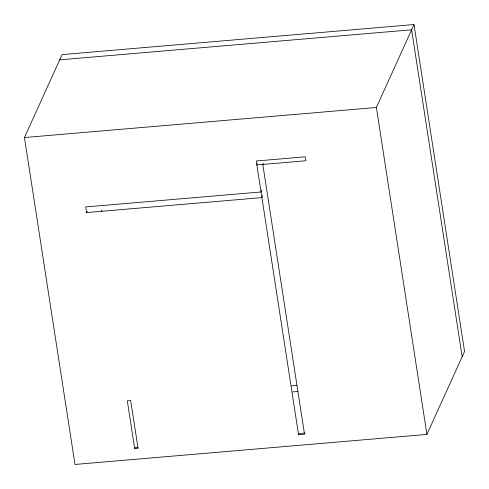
<?xml version="1.0" encoding="UTF-8"?>
<svg xmlns="http://www.w3.org/2000/svg" width="489" height="489" viewBox="0 0 489 489"><rect width="100%" height="100%" fill="white"/><g stroke="black" fill="none" stroke-linecap="round" stroke-linejoin="round"><path stroke-width="0.73" d="M24.45 137.537L62.072 54.597L414.006 24.548L464.55 351.463L426.928 434.403L74.994 464.452L24.45 137.537L376.383 107.482L414.006 24.548M262.837 195.533L261.902 197.599L86.59 212.568L87.213 211.199M101.4 211.303L101.999 209.983M257.458 163.607L256.853 164.946L305.869 160.759L305.258 156.816L256.242 161.003L298.571 434.752L304.519 434.244L262.801 164.438L263.412 163.1M134.701 448.743L127.299 400.858L130.667 400.57L138.069 448.456L134.701 448.743L135.245 447.545L137.941 447.313M261.957 189.921L261.034 191.963L85.722 206.933L86.59 212.568M298.571 434.752L299.115 433.554L305.063 433.046M59.695 59.841L411.628 29.786L462.172 356.707M291.64 385.882L296.957 385.43M292.575 391.927L297.893 391.475M376.383 107.482L426.928 434.403"/></g></svg>
